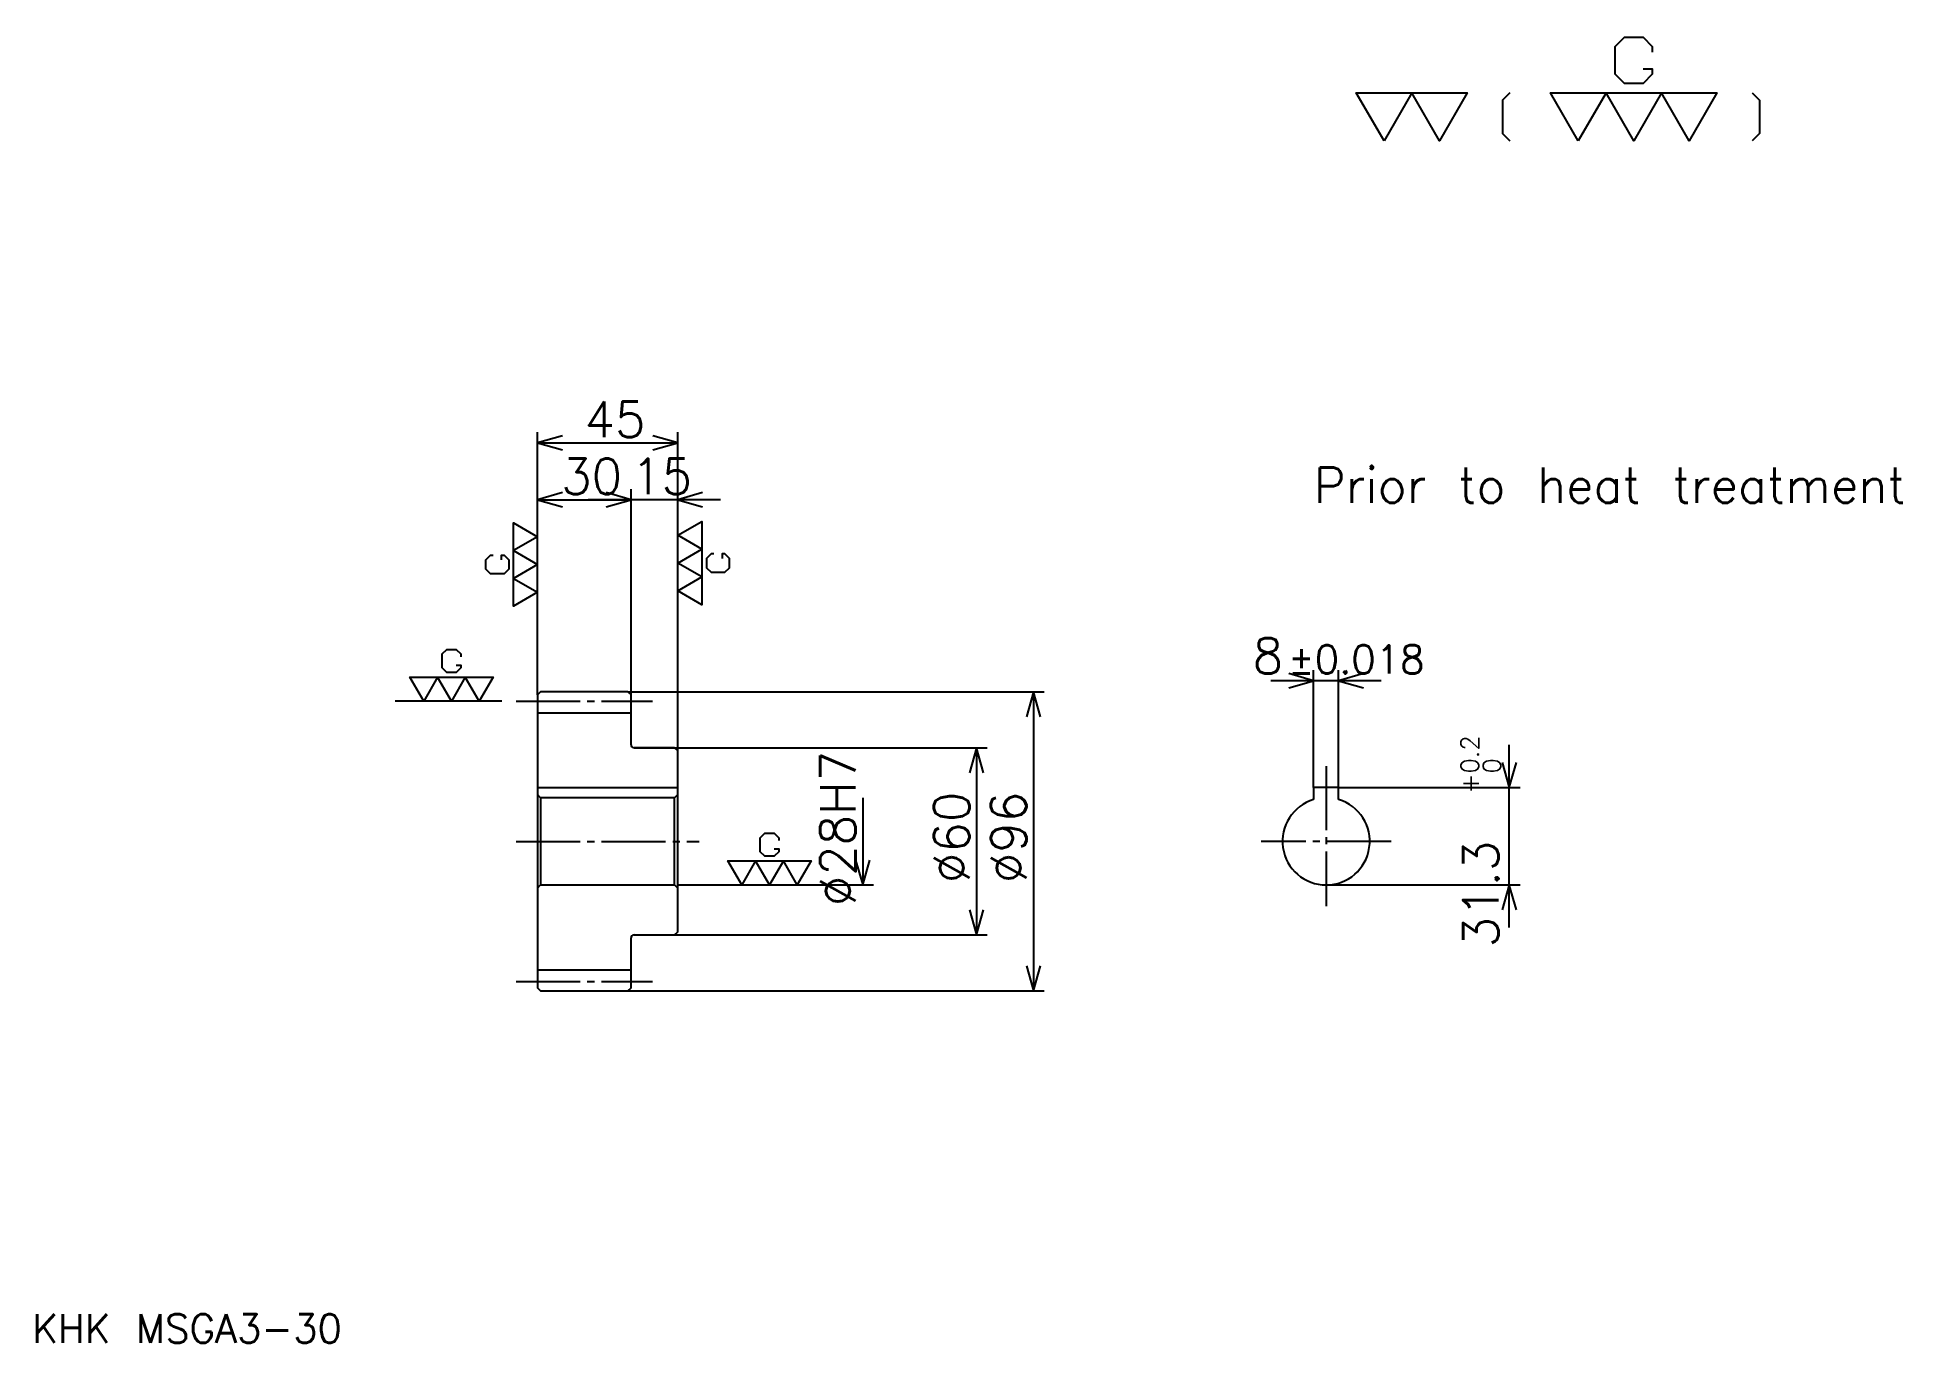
# Model space of a CAD drawing. Extents: x 24 to 623, y 25 to 444.
import ezdxf

# ---------------------------------------------------------------- set-up
doc = ezdxf.new("R2010")
doc.units = 0
doc.linetypes.add('DASHDOT', pattern=[27.391305, 20.543478, -2.282609, 2.282609, -2.282609])
doc.layers.get('0').update_dxf_attribs({"linetype": 'CONTINUOUS'})
doc.layers.add('DASHDOT', color=6, linetype='DASHDOT')
doc.styles.add('KANJI', font='TXT', dxfattribs={"bigfont": 'BIGFONT'})

msp = doc.modelspace()

# ---------------------------------------------------------------- linework, layer by layer
at = {"color": 5}
for p, q in [((184.891312, 234.032608), (184.891312, 317.347839)), ((229.891312, 234.032608), (229.891312, 317.347839)), ((184.891312, 313.92392), (229.891312, 313.92392)), ((184.891312, 295.663025), (214.891312, 295.663025)), ((243.58696, 295.663025), (201.195663, 295.663025)), ((214.891312, 234.032608), (214.891312, 299.086945)), ((433.934784, 203.332611), (433.934784, 240.995651)), ((441.934814, 203.332611), (441.934814, 240.995651)), ((184.891312, 233.032608), (184.891312, 234.032608)), ((213.891312, 234.032608), (229.891312, 234.032608)), ((214.891312, 233.032608), (214.891312, 234.032608)), ((229.891312, 234.032608), (347.445679, 234.032608)), ((229.891312, 215.032608), (229.891312, 234.032608)), ((344.021729, 234.032608), (344.021729, 138.032608)), ((455.630432, 237.571747), (420.239136, 237.571747)), ((215.891312, 216.032608), (229.891312, 216.032608)), ((229.891312, 216.032608), (329.184814, 216.032608)), ((325.760864, 216.032608), (325.760864, 156.032608)), ((496.717407, 158.33696), (496.717407, 217.028259)), ((289.239136, 200.032608), (289.239136, 172.032608)), ((441.934814, 203.332611), (500.141357, 203.332611)), ((229.891312, 172.032608), (292.663055, 172.032608)), ((437.934784, 172.032608), (500.141357, 172.032608)), ((215.891312, 156.032608), (229.891312, 156.032608)), ((229.891312, 156.032608), (329.184814, 156.032608)), ((213.891312, 138.032608), (229.891312, 138.032608)), ((229.891312, 138.032608), (347.445679, 138.032608))]:
    msp.add_line(p, q, dxfattribs=at)
at = {"color": 7}
msp.add_line((173.478271, 231.032608), (139.239136, 231.032608), dxfattribs=at)
at = {"color": 4}
for p, q in [((184.891312, 227.282608), (214.891312, 227.282608)), ((184.891312, 203.332611), (229.891312, 203.332611)), ((185.891312, 200.032608), (185.891312, 172.032608)), ((228.891312, 200.032608), (229.891312, 201.032608)), ((228.891312, 172.032608), (229.891312, 171.032608)), ((184.891312, 144.782608), (214.891312, 144.782608))]:
    msp.add_line(p, q, dxfattribs=at)
at = {"color": 7}
for points in [[(539.608704, 434.015228), (542.57605, 434.015228), (542.57605, 432.234772), (539.608704, 429.267395), (533.673889, 429.267395), (530.706543, 432.234772), (530.706543, 441.136963), (533.673889, 444.10434), (539.608704, 444.10434), (542.57605, 441.136963), (542.57605, 439.356537)], [(456.521729, 410.869568), (447.619568, 426.299988), (483.228241, 426.299988), (474.32608, 410.869568), (465.423889, 426.299988), (456.521729, 410.869568)], [(496.878235, 426.299988), (494.504333, 423.926086), (494.504333, 413.243469), (496.878235, 410.869568)], [(518.836975, 410.869568), (509.934784, 426.299988), (563.347839, 426.299988), (554.445618, 410.869568), (545.543457, 426.299988), (536.641296, 410.869568), (527.739136, 426.299988), (518.836975, 410.869568)], [(574.623901, 426.299988), (576.997803, 423.926086), (576.997803, 413.243469), (574.623901, 410.869568)], [(184.891312, 265.989136), (177.176086, 261.538025), (177.176086, 288.244568), (184.891312, 283.793457), (177.176086, 279.342407), (184.891312, 274.891296), (177.176086, 270.440216), (184.891312, 265.989136)], [(229.891312, 284.25), (237.606537, 288.70108), (237.606537, 261.994568), (229.891312, 266.445648), (237.606537, 270.896729), (229.891312, 275.347839), (237.606537, 279.79892), (229.891312, 284.25)], [(173.318481, 276.375), (173.318481, 277.858704), (174.20871, 277.858704), (175.692398, 276.375), (175.692398, 273.407593), (174.20871, 271.92392), (169.757614, 271.92392), (168.273926, 273.407593), (168.273926, 276.375), (169.757614, 277.858704), (170.647827, 277.858704)], [(241.464142, 278.315216), (240.573914, 278.315216), (239.090225, 276.831512), (239.090225, 273.864136), (240.573914, 272.380432), (245.025009, 272.380432), (246.508698, 273.864136), (246.508698, 276.831512), (245.025009, 278.315216), (244.134796, 278.315216), (244.134796, 276.831512)], [(158.755447, 242.605438), (160.239136, 242.605438), (160.239136, 241.71521), (158.755447, 240.231522), (155.788055, 240.231522), (154.304352, 241.71521), (154.304352, 246.166306), (155.788055, 247.649994), (158.755447, 247.649994), (160.239136, 246.166306), (160.239136, 245.276093)], [(148.369568, 231.032608), (143.918488, 238.747833), (170.625, 238.747833), (166.17392, 231.032608), (161.722839, 238.747833), (157.271744, 231.032608), (152.820663, 238.747833), (148.369568, 231.032608)], [(260.820679, 183.605438), (262.304352, 183.605438), (262.304352, 182.71521), (260.820679, 181.231522), (257.853271, 181.231522), (256.369568, 182.71521), (256.369568, 187.166306), (257.853271, 188.649994), (260.820679, 188.649994), (262.304352, 187.166306), (262.304352, 186.276093)], [(250.434784, 172.032608), (245.983704, 179.747833), (272.690216, 179.747833), (268.239136, 172.032608), (263.788055, 179.747833), (259.336975, 172.032608), (254.88588, 179.747833), (250.434784, 172.032608)]]:
    msp.add_lwpolyline(points, dxfattribs=at)
at = {"color": 5}
for points in [[(192.880447, 316.206543), (184.891312, 313.92392), (192.880447, 311.641296)], [(221.902176, 311.641296), (229.891312, 313.92392), (221.902176, 316.206543)], [(192.880447, 297.945648), (184.891312, 295.663025), (192.880447, 293.380432)], [(206.902176, 293.380432), (214.891312, 295.663025), (206.902176, 297.945648)], [(206.902176, 293.380432), (214.891312, 295.663025), (206.902176, 297.945648)], [(237.880447, 297.945648), (229.891312, 295.663025), (237.880447, 293.380432)], [(425.945648, 235.289124), (433.934784, 237.571747), (425.945648, 239.85434)], [(449.92395, 239.85434), (441.934814, 237.571747), (449.92395, 235.289124)], [(346.304352, 226.043472), (344.021729, 234.032608), (341.739136, 226.043472)], [(328.043488, 208.043472), (325.760864, 216.032608), (323.478271, 208.043472)], [(494.434814, 211.321732), (496.717407, 203.332611), (499.000061, 211.321732)], [(286.956543, 180.021744), (289.239136, 172.032608), (291.521729, 180.021744)], [(499.000061, 164.043472), (496.717407, 172.032608), (494.434814, 164.043472)], [(323.478271, 164.021744), (325.760864, 156.032608), (328.043488, 164.021744)], [(341.739136, 146.021744), (344.021729, 138.032608), (346.304352, 146.021744)]]:
    msp.add_lwpolyline(points, dxfattribs=at)
at = {"color": 4}
for points in [[(214.891312, 217.032608), (214.891312, 233.032608), (213.891312, 234.032608), (185.891312, 234.032608), (184.891312, 233.032608), (184.891312, 171.032608)], [(215.891312, 156.032608), (228.891312, 156.032608), (229.891312, 157.032608), (229.891312, 215.032608), (228.891312, 216.032608), (215.891312, 216.032608)], [(184.891312, 171.032608), (185.891312, 172.032608), (228.891312, 172.032608), (228.891312, 200.032608), (185.891312, 200.032608), (184.891312, 201.032608)], [(441.934814, 199.44902), (441.934814, 203.332611), (433.934784, 203.332611), (433.934784, 199.44902)], [(184.891312, 171.032608), (184.891312, 139.032608), (185.891312, 138.032608), (213.891312, 138.032608), (214.891312, 139.032608), (214.891312, 155.032608)]]:
    msp.add_lwpolyline(points, dxfattribs=at)
for centre, radius, start, end in [((215.891312, 217.032608), 1, 180, 270), ((437.934784, 186.032608), 14, 106.601549926, 73.398389856), ((215.891312, 155.032608), 1, 90, 180)]:
    msp.add_arc(centre, radius, start, end, dxfattribs=at)
at = {"layer": 'DASHDOT', "color": 7}
for p, q in [((178.043488, 231.032608), (221.739136, 231.032608)), ((437.934784, 210.180435), (437.934784, 165.184784)), ((178.043488, 186.032608), (236.739136, 186.032608)), ((458.782593, 186.032608), (417.086975, 186.032608)), ((178.043488, 141.032608), (221.739136, 141.032608))]:
    msp.add_line(p, q, dxfattribs=at)

# ---------------------------------------------------------------- texts
at = {"color": 7, "style": 'KANJI'}
for s, height, p in [('45', 11.413043, (199.972839, 315.75)), ('30', 11.413043, (192.472839, 297.489136)), ('15', 11.413043, (214.972839, 297.489136)), ('Prior to heat treatment', 11.413043, (433.934784, 294.636963)), ('8', 11.413043, (414.376007, 239.85434)), ('%%p0.018', 9.130435, (425.673523, 239.85434)), ('KHK MSGA3-30', 9.130435, (22.826086, 25.108696))]:
    msp.add_text(s, height=height, dxfattribs=at).set_placement(p)
for s, height, p in [('0.2', 5.706522, (486.902222, 207.801407)), ('%%c28H7', 11.413043, (286.956543, 165.203796)), ('0', 5.706522, (493.978271, 207.801407)), ('+', 5.706522, (486.902222, 201.410095)), ('%%c60', 11.413043, (323.478271, 172.622284)), ('%%c96', 11.413043, (341.739136, 172.622284)), ('31.3', 11.413043, (493.293518, 152.009933))]:
    msp.add_text(s, height=height, rotation=90, dxfattribs=at).set_placement(p)

doc.saveas('drawing.dxf')
